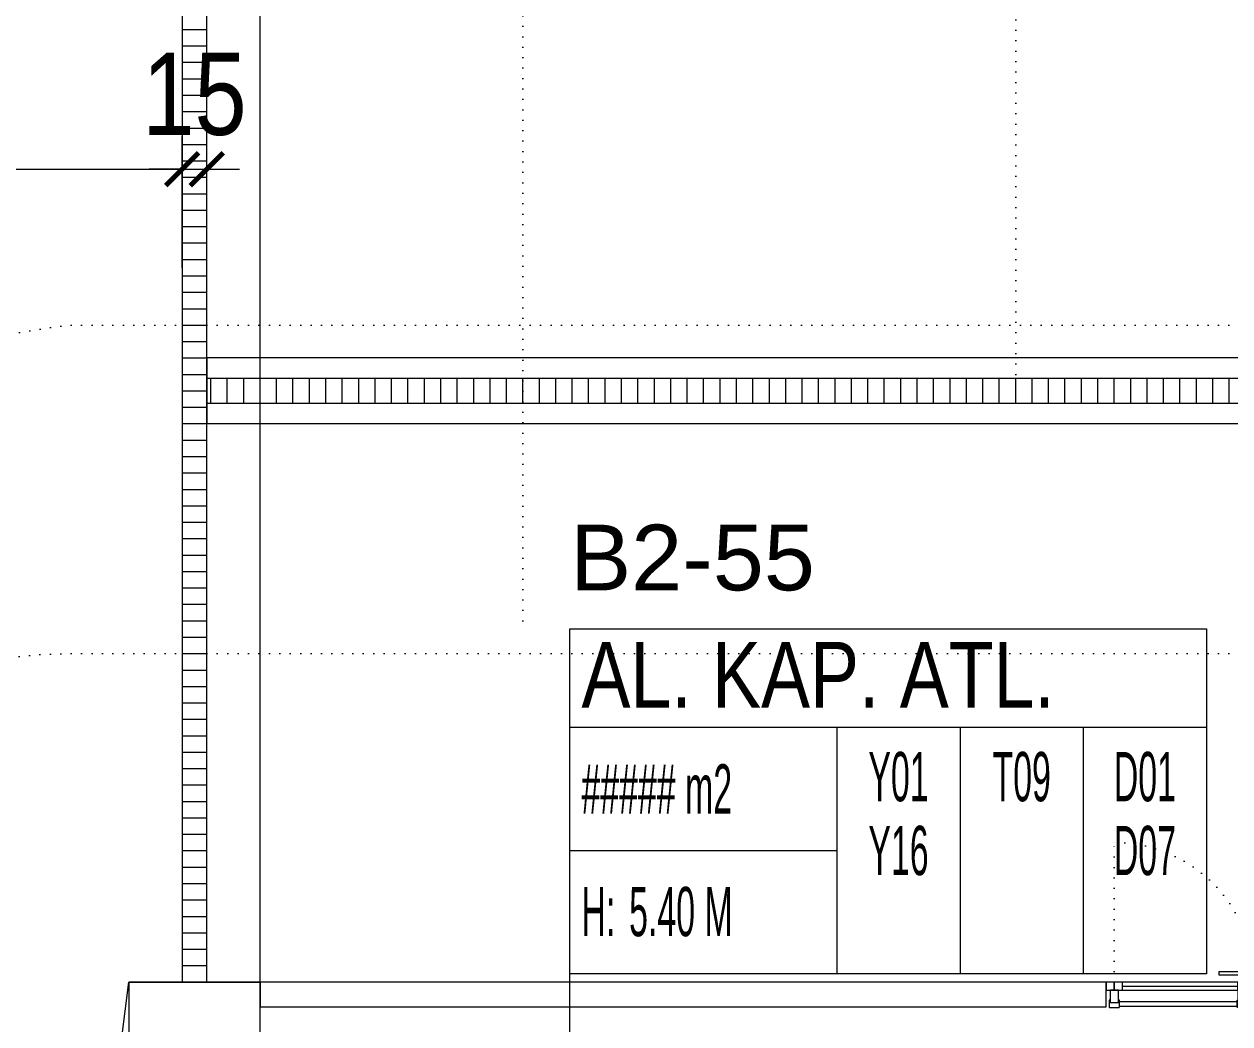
# Model space of a CAD drawing. Header units: metres. Extents: x -19121 to 152404, y -12107 to 46241.
# Drawn here: x 796 to 1530, y 4055 to 4663 of the extents above; entities that cross this region are included whole.
import ezdxf
from ezdxf.enums import TextEntityAlignment as Align

# ---------------------------------------------------------------- set-up
doc = ezdxf.new("R2010")
doc.units = ezdxf.units.M
doc.header["$LTSCALE"] = 50
doc.header["$MEASUREMENT"] = 0
doc.linetypes.add('DOT2', pattern=[0.125, 0, -0.125])
doc.layers.get('0').update_dxf_attribs({"color": 9, "lineweight": 9})
for name, color, linetype, lineweight in [('00', 9, 'Continuous', 9), ('01', 9, 'Continuous', 9), ('06B', 9, 'Continuous', 9), ('06D', 9, 'Continuous', 9), ('10', 9, 'Continuous', 9), ('15', 9, 'Continuous', 9), ('20', 9, 'DOT2', 9), ('21_mahal200', 9, 'Continuous', 9), ('25', 9, 'Continuous', 9)]:
    doc.layers.add(name, color=color, linetype=linetype, lineweight=lineweight)
doc.styles.add('Arial', font='arial.ttf', dxfattribs={"height": 2.5})
doc.styles.add('MuuM_TEXT-STANDART', font='ARIALN.TTF')
doc.dimstyles.new('MuuM_DIM200', dxfattribs={"dimscale": 20, "dimtxt": 2, "dimasz": 1, "dimexe": 1, "dimexo": 1, "dimgap": 1, "dimtad": 1, "dimdec": 1, "dimrnd": 0.5, "dimdsep": 46, "dimtxsty": 'MuuM_TEXT-STANDART', "dimblk": 'ARCHTICK', "dimcen": 0, "dimdle": 0.15, "dimclrd": 256, "dimclre": 256, "dimclrt": 256, "dimadec": 0, "dimazin": 0, "dimtfac": 5, "dimtdec": 1, "dimtix": 1, "dimtmove": 2, "dimatfit": 3, "dimldrblk": 'DOT', "dimfxl": 3, "dimfxlon": 1, "dimtolj": 1, "dimlwd": -1, "dimlwe": -1, "dimarcsym": 0})

# ---------------------------------------------------------------- blocks, each defined once
blk = doc.blocks.new('p-kolon_80x80')
blk.add_lwpolyline([(-40, -40), (40, -40), (40, 40), (-40, 40)], close=True)
blk = doc.blocks.new('2.bod.sitatik')
at = {"layer": '01'}
blk.add_blockref('p-kolon_80x80', (900, -4590), dxfattribs=at)
blk = doc.blocks.new('p-ızgara')
at = {"layer": '06D'}
h = blk.add_hatch(dxfattribs=at)
h.set_pattern_fill('_USER', color=252, scale=10, angle=180, style=0, pattern_type=0)
h.set_pattern_definition([(180, (-7e-12, -8630), (-1e-15, -10), [])])
h.paths.add_polyline_path([(892.5, -3830), (892.5, -4550), (907.5, -4550), (907.5, -3830)])
h = blk.add_hatch(dxfattribs=at)
h.set_pattern_fill('_USER', color=252, scale=10, angle=90, style=0, pattern_type=0)
h.set_pattern_definition([(90, (-7e-12, -8630), (-10, 6e-16), [])])
h.paths.add_polyline_path([(7918.01, -4182.5), (907.5, -4182.5), (907.5, -4197.5), (7918.01, -4197.5)])
for points in [[(892.5, -3830), (892.5, -4550), (907.5, -4550), (907.5, -3830)], [(7918.01, -4182.5), (907.5, -4182.5), (907.5, -4197.5), (7918.01, -4197.5)]]:
    blk.add_lwpolyline(points, close=True, dxfattribs=at)
blk = doc.blocks.new('_ArchTick')
at = {"color": 0, "linetype": 'ByBlock', "const_width": 0.15}
blk.add_lwpolyline([(-0.5, -0.5), (0.5, 0.5)], dxfattribs=at)
blk = doc.blocks.new('*D434')
at = {"layer": '25', "transparency": 16777216}
for p, q in [((40.03, -28795.88), (40.03, -28715.88)), ((892.5, -28795.88), (892.5, -28715.88)), ((37.03, -28735.88), (895.5, -28735.88))]:
    blk.add_line(p, q, dxfattribs=at)
at = {"layer": '25', "transparency": 16777216, "xscale": 20, "yscale": 20, "zscale": 20, "rotation": 180}
blk.add_blockref('_ArchTick', (40.03, -28735.88), dxfattribs=at)
at = {"layer": '25', "transparency": 16777216, "xscale": 20, "yscale": 20, "zscale": 20}
blk.add_blockref('_ArchTick', (892.5, -28735.88), dxfattribs=at)
at = {"layer": '25', "transparency": 16777216, "insert": (466.27, -28690.35), "char_height": 50, "attachment_point": 5, "style": 'MuuM_TEXT-STANDART'}
blk.add_mtext('\\A1;852.5', dxfattribs=at)
blk = doc.blocks.new('_Dot')
at = {"color": 0, "linetype": 'ByBlock', "lineweight": -2}
blk.add_line((-0.5, 0), (-1, 0), dxfattribs=at)
at = {"color": 0, "linetype": 'ByBlock', "const_width": 0.5}
blk.add_lwpolyline([(-0.25, 0, 1), (0.25, 0, 1)], format="xyb", close=True, dxfattribs=at)
blk = doc.blocks.new('*D435')
at = {"layer": '25', "transparency": 16777216}
for p, q in [((892.5, -28795.88), (892.5, -28715.88)), ((907.5, -28795.88), (907.5, -28715.88)), ((892.5, -28735.88), (872.5, -28735.88)), ((892.5, -28735.88), (907.5, -28735.88)), ((907.5, -28735.88), (927.5, -28735.88))]:
    blk.add_line(p, q, dxfattribs=at)
at = {"layer": '25', "transparency": 16777216, "xscale": 20, "yscale": 20, "zscale": 20}
blk.add_blockref('_ArchTick', (892.5, -28735.88), dxfattribs=at)
at = {"layer": '25', "transparency": 16777216, "xscale": 20, "yscale": 20, "zscale": 20, "rotation": 180}
blk.add_blockref('_ArchTick', (907.5, -28735.88), dxfattribs=at)
at = {"layer": '25', "transparency": 16777216, "insert": (900, -28690.35), "char_height": 50, "attachment_point": 5, "style": 'MuuM_TEXT-STANDART'}
blk.add_mtext('\\A1;15', dxfattribs=at)
blk = doc.blocks.new('K-AL-01A')
at = {"layer": '06B'}
blk.add_lwpolyline([(2634.71, 4254.27), (2634.71, 4260.52), (2619.71, 4260.52), (2619.71, 4258.65), (2632.46, 4258.65), (2632.46, 4258.65), (2632.46, 4254.27), (2634.71, 4254.27)], dxfattribs=at)
at = {"layer": '06D'}
for p, q in [((2637.95, 4254.27), (2551.08, 4254.27)), ((2551.08, 4249.27), (2637.95, 4249.27))]:
    blk.add_line(p, q, dxfattribs=at)
for points in [[(2553.58, 4243.16), (2552.96, 4243.16), (2552.96, 4239.16, 0.414214), (2553.33, 4238.78), (2558.83, 4238.78, 0.414214), (2559.21, 4239.16), (2559.21, 4243.16), (2558.58, 4243.16)], [(2636.58, 4243.16), (2637.21, 4243.16), (2637.21, 4239.16, -0.414214), (2636.83, 4238.78), (2631.33, 4238.78, -0.414214), (2630.96, 4239.16), (2630.96, 4243.16), (2631.58, 4243.16)]]:
    blk.add_lwpolyline(points, format="xyb", dxfattribs=at)
for points in [[(2553.58, 4241.77), (2558.58, 4241.77), (2558.58, 4249.27), (2553.58, 4249.27)], [(2636.58, 4240.66), (2631.58, 4240.66), (2631.58, 4249.27), (2636.58, 4249.27)], [(2630.96, 4239.41), (2559.21, 4239.41), (2559.21, 4242.53), (2630.96, 4242.53)]]:
    blk.add_lwpolyline(points, close=True, dxfattribs=at)
at = {"layer": '10'}
for points in [[(2551.08, 4254.27), (2551.08, 4249.27), (2556.08, 4249.27), (2556.08, 4254.27)], [(2556.08, 4254.27), (2556.08, 4249.27), (2561.08, 4249.27), (2561.08, 4254.27)], [(2631.08, 4254.27), (2631.08, 4249.27), (2636.08, 4249.27), (2636.08, 4254.27)], [(2636.08, 4254.27), (2636.08, 4249.27), (2641.08, 4249.27), (2641.08, 4254.27)]]:
    blk.add_lwpolyline(points, close=True, dxfattribs=at)
at = {"layer": '15'}
blk.add_lwpolyline([(2561.08, 4251.77), (2631.08, 4251.77)], dxfattribs=at)
at = {"layer": '20'}
blk.add_lwpolyline([(2556.08, 4254.27), (2556.08, 4339.27)], dxfattribs=at)
blk.add_arc((2556.08, 4254.27), 85, 0, 90, dxfattribs=at)
blk = doc.blocks.new('0_roomno2')
blk.add_lwpolyline([(19.375, -10.5), (0, -10.5), (0, 0), (19.375, 0)], close=True)
for points in [[(0, -3), (19.375, -3)], [(8.125, -3), (8.125, -10.5)], [(11.875, -3), (11.875, -10.5)], [(15.625, -3), (15.625, -10.5)], [(0, -6.75), (8.125, -6.75)]]:
    blk.add_lwpolyline(points)
at = {"style": 'MuuM_TEXT-STANDART', "width": 0.6}
blk.add_text('H:', height=1.5, dxfattribs=at).set_placement((0.35, -8.608), align=Align.MIDDLE_LEFT)
at = {"style": 'Arial'}
blk.add_attdef('ODANO', (0, 1.17), '', height=2, dxfattribs=at)
blk.add_attdef('MEKANADI', text='', height=2, dxfattribs=at).set_placement((0.35, -3), align=Align.BOTTOM_LEFT)
at = {"style": 'MuuM_TEXT-STANDART', "width": 0.6}
for tag, p in [('YER01', (10, -4.5)), ('TAVAN01', (13.75, -4.5)), ('DUVAR01', (17.5, -4.5)), ('YER02', (10, -6.75)), ('TAVAN02', (13.75, -6.75)), ('DUVAR02', (17.5, -6.75)), ('YER03', (10, -9)), ('TAVAN03', (13.75, -9)), ('DUVAR03', (17.5, -9))]:
    blk.add_attdef(tag, text='', height=1.5, dxfattribs=at).set_placement(p, align=Align.MIDDLE_CENTER)
for tag, p in [('M2', (0.35, -4.875)), ('TEMIZTAVANYUKSEKLIGI', (1.8, -8.608))]:
    blk.add_attdef(tag, text='', height=1.5, dxfattribs=at).set_placement(p, align=Align.MIDDLE_LEFT)
blk = doc.blocks.new('2.bod.Mimari')
at = {"layer": '00'}
for points in [[(1455, -4550), (940, -4550), (940, -4565), (1455, -4565)], [(1455, -4565), (1455, -4550)]]:
    blk.add_lwpolyline(points, dxfattribs=at)
at = {"layer": '06D', "linetype": 'DOT2'}
for points in [[(1100, -4330, 0.163259), (1100, -4330), (1100, -2250, -0.414214), (1700, -1650), (2900, -1650, -0.414214), (3500, -2250), (3500, -4330), (3500, -4330)], [(1400, -4180), (1400, -4180, 0.375038), (1400, -4180), (1400, -2250, -0.414214), (1700, -1950), (2900, -1950, -0.414214), (3200, -2250), (3200, -4330, -0.414214), (3200, -4330), (3200, -4330)], [(375, -5889.88), (375, -4630, -0.369385), (825, -4150), (8420, -4150)], [(525, -5909.88), (525, -4650, -0.414214), (825, -4350), (8520, -4350)]]:
    blk.add_lwpolyline(points, format="xyb", dxfattribs=at)
at = {"layer": '06D'}
blk.add_lwpolyline([(907.5, -4210), (8397.52, -4210), (8397.52, -3773.53), (8357.52, -3773.53), (8357.52, -4170), (907.5, -4170)], close=True, dxfattribs=at)
blk.add_lwpolyline([(657.5, -6150), (860, -4550), (860, -4550), (940, -4550), (940, -3830), (860, -3830, 0.323914), (40, -4550), (241.23, -6150)], format="xyb", dxfattribs=at)
blk.add_blockref('K-AL-01A', (-1096.08, -8804.27))
blk.add_blockref('p-ızgara', (0, 0), dxfattribs=at)
at = {"layer": '21_mahal200'}
ref = blk.add_blockref('0_roomno2', (1128.64, -4334.89), dxfattribs=dict(at, xscale=20, yscale=20, zscale=20))
ref.add_attrib('ODANO', 'B2-55', (1128.64, -4311.49), dxfattribs={"layer": '0', "height": 40, "style": 'Arial'})
ref.add_attrib('MEKANADI', 'AL. KAP. ATL.', dxfattribs={"layer": '0', "height": 40, "style": 'Arial', "width": 0.8}).set_placement((1135.64, -4394.89), align=Align.BOTTOM_LEFT)
ref.add_attrib('M2', '##### m2', dxfattribs={"layer": '0', "height": 30, "style": 'MuuM_TEXT-STANDART', "width": 0.6}).set_placement((1135.64, -4432.39), align=Align.MIDDLE_LEFT)
ref.add_attrib('TEMIZTAVANYUKSEKLIGI', '5.40 M', dxfattribs={"layer": '0', "height": 30, "style": 'MuuM_TEXT-STANDART', "width": 0.6}).set_placement((1164.64, -4507.05), align=Align.MIDDLE_LEFT)
ref.add_attrib('YER01', 'Y01', dxfattribs={"layer": '0', "height": 30, "style": 'MuuM_TEXT-STANDART', "width": 0.6}).set_placement((1328.64, -4424.89), align=Align.MIDDLE_CENTER)
ref.add_attrib('TAVAN01', 'T09', dxfattribs={"layer": '0', "height": 30, "style": 'MuuM_TEXT-STANDART', "width": 0.6}).set_placement((1403.64, -4424.89), align=Align.MIDDLE_CENTER)
ref.add_attrib('DUVAR01', 'D01', dxfattribs={"layer": '0', "height": 30, "style": 'MuuM_TEXT-STANDART', "width": 0.6}).set_placement((1478.64, -4424.89), align=Align.MIDDLE_CENTER)
ref.add_attrib('YER02', 'Y16', dxfattribs={"layer": '0', "height": 30, "style": 'MuuM_TEXT-STANDART', "width": 0.6}).set_placement((1328.64, -4469.89), align=Align.MIDDLE_CENTER)
ref.add_attrib('DUVAR02', 'D07', dxfattribs={"layer": '0', "height": 30, "style": 'MuuM_TEXT-STANDART', "width": 0.6}).set_placement((1478.64, -4469.89), align=Align.MIDDLE_CENTER)
at = {"layer": '25'}
for base, p1, p2, picture, middle in [((892.5, -4055.09), (40.03, -7032.89), (892.5, -4150), '*D434', (466.27, -4009.56)), ((907.5, -4055.09), (892.5, -7032.89), (907.5, -4150), '*D435', (900, -4009.56))]:
    dim = blk.add_linear_dim(base=base, p1=p1, p2=p2, dimstyle='MuuM_DIM200', override={"dimtxt": 2.5}, dxfattribs=at)
    dim.commit()
    dim.dimension.update_dxf_attribs({"geometry": picture, "text_midpoint": middle, "insert": (0, 24680.79)})
at = {"layer": '21_mahal200'}
blk.add_leader([(1128.64, -4702.16), (1128.64, -4544.89)], dimstyle='MuuM_DIM200', override={"dimasz": 1, "dimfxl": 10}, dxfattribs=at)

msp = doc.modelspace()

# ---------------------------------------------------------------- block references
for name in ['2.bod.sitatik', '2.bod.Mimari']:
    msp.add_blockref(name, (0, 8630))

doc.saveas('drawing.dxf')
